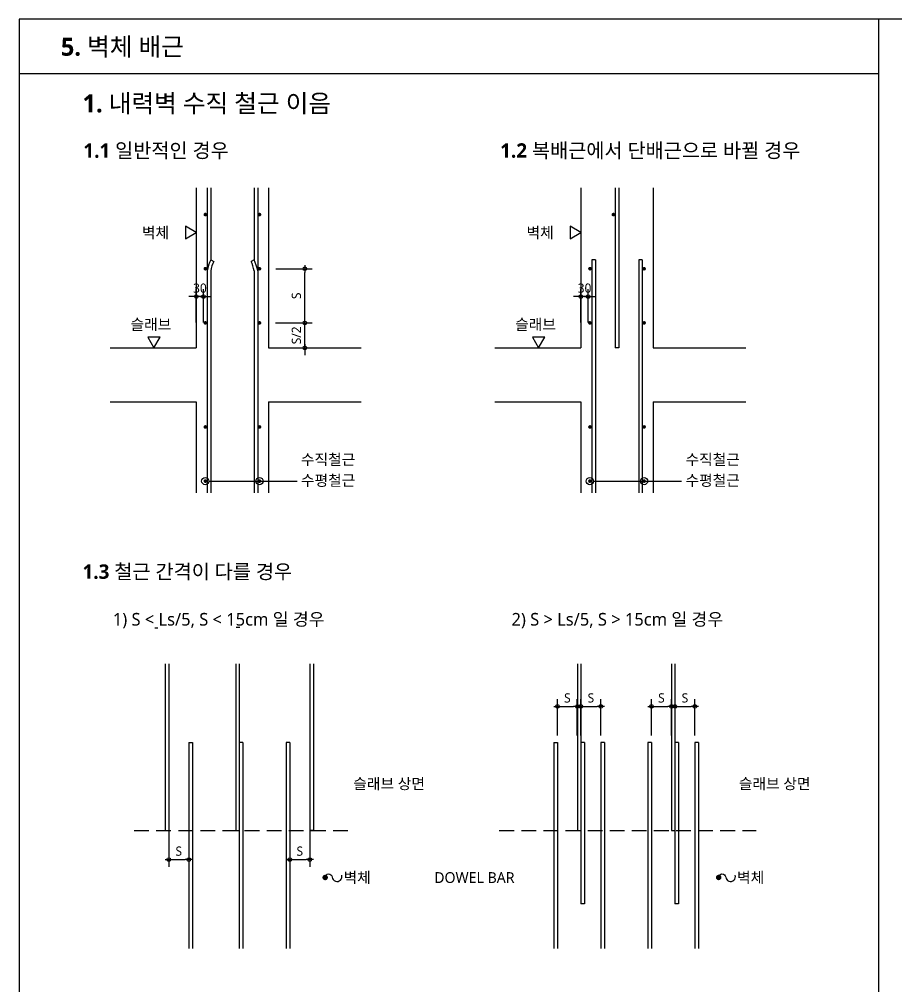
# Model space of a CAD drawing. Header units: millimetres. Extents: x 4573 to 501064, y -176100 to -4304.
# Drawn here: x 256950 to 280742, y -91638 to -65400 of the extents above; entities that cross this region are included whole.
import ezdxf

# ---------------------------------------------------------------- set-up
doc = ezdxf.new("R2010")
doc.units = ezdxf.units.MM
doc.header["$LTSCALE"] = 800
doc.linetypes.add('HIDDENX2', pattern=[0.75, 0.5, -0.25])
doc.layers.get('Defpoints').update_dxf_attribs({"color": 147})
for name, color, linetype in [('BAR', 40, 'Continuous'), ('BAR-S', 4, 'Continuous'), ('DIM', 7, 'Continuous'), ('ELE4', 4, 'Continuous'), ('HID', 7, 'HIDDENX2'), ('LARGE', 2, 'Continuous'), ('MIDDLE', 6, 'Continuous'), ('RXLEADER', 7, 'Continuous'), ('TEXT', 3, 'Continuous'), ('W1', 2, 'Continuous')]:
    doc.layers.add(name, color=color, linetype=linetype)
doc.styles.get("Standard").update_dxf_attribs({"font": 'malgun.ttf'})
doc.styles.add('XR-SHEET-맑은고딕', font='malgun.ttf')
doc.styles.add('맑은고딕B', font='malgunbd.ttf')
doc.dimstyles.new('DIM1', dxfattribs={"dimscale": 10, "dimtxt": 3, "dimasz": 1, "dimexe": 2, "dimexo": 3, "dimgap": 1, "dimtad": 1, "dimdec": 0, "dimzin": 0, "dimdsep": 46, "dimtxsty": 'XR-SHEET-맑은고딕', "dimblk1": 'DIMDOT', "dimblk2": 'DIMDOT', "dimsah": 1, "dimcen": -1, "dimdle": 1.5, "dimclrt": 3, "dimadec": 0, "dimazin": 0, "dimtfac": 1, "dimtdec": 0, "dimtix": 1, "dimtmove": 2, "dimatfit": 3, "dimldrblk": 'DIMDOT', "dimfxl": 1, "dimtvp": 1, "dimtolj": 1, "dimtzin": 0, "dimarcsym": 0})

# ---------------------------------------------------------------- blocks, each defined once
blk = doc.blocks.new('DIMDOT')
at = {"layer": 'DIM'}
blk.add_line((1, 0), (-1, 0), dxfattribs=at)
blk.add_circle((0, 0), 0.5, dxfattribs=at)
blk = doc.blocks.new('*D312')
at = {"layer": 'Defpoints', "color": 0, "transparency": 16777216}
for p in [(263601, -73642), (264702, -73642), (263612, -74320)]:
    blk.add_point(p, dxfattribs=at)
at = {"layer": 'DIM', "color": 0, "lineweight": -2, "transparency": 16777216}
for p, q in [((264702, -73542), (264702, -73442)), ((263901, -73642), (264902, -73642)), ((264702, -74320), (264702, -73642)), ((263912, -74320), (264902, -74320)), ((264702, -74420), (264702, -74520))]:
    blk.add_line(p, q, dxfattribs=at)
at = {"layer": 'DIM', "color": 0, "lineweight": -2, "transparency": 16777216, "xscale": 100, "yscale": 100, "zscale": 100}
for p, rotation in [((264702, -73642), 270), ((264702, -74320), 90)]:
    blk.add_blockref('DIMDOT', p, dxfattribs=dict(at, rotation=rotation))
at = {"layer": 'DIM', "color": 4, "transparency": 16777216, "insert": (264472, -73981), "char_height": 250, "attachment_point": 5, "rotation": 90}
blk.add_mtext('\\A1;S/2', dxfattribs=at)
blk = doc.blocks.new('*D279')
at = {"layer": 'Defpoints', "color": 0, "transparency": 16777216}
for p in [(274653, -84055), (274111, -85144), (274653, -85144)]:
    blk.add_point(p, dxfattribs=at)
at = {"layer": 'DIM', "color": 0, "lineweight": -2, "transparency": 16777216}
for p, q in [((274111, -84844), (274111, -83855)), ((274653, -84844), (274653, -83855)), ((274211, -84055), (274553, -84055))]:
    blk.add_line(p, q, dxfattribs=at)
at = {"layer": 'DIM', "color": 0, "lineweight": -2, "transparency": 16777216, "xscale": 100, "yscale": 100, "zscale": 100, "rotation": 180}
blk.add_blockref('DIMDOT', (274111, -84055), dxfattribs=at)
at = {"layer": 'DIM', "color": 0, "lineweight": -2, "transparency": 16777216, "xscale": 100, "yscale": 100, "zscale": 100}
blk.add_blockref('DIMDOT', (274653, -84055), dxfattribs=at)
at = {"layer": 'DIM', "color": 4, "transparency": 16777216, "insert": (274382, -83826), "char_height": 250, "attachment_point": 5}
blk.add_mtext('\\A1;S', dxfattribs=at)
blk = doc.blocks.new('*D280')
at = {"layer": 'Defpoints', "color": 0, "transparency": 16777216}
for p in [(275292, -84055), (274751, -85144), (275292, -85144)]:
    blk.add_point(p, dxfattribs=at)
at = {"layer": 'DIM', "color": 0, "lineweight": -2, "transparency": 16777216}
for p, q in [((274751, -84844), (274751, -83855)), ((275292, -84844), (275292, -83855)), ((274851, -84055), (275192, -84055))]:
    blk.add_line(p, q, dxfattribs=at)
at = {"layer": 'DIM', "color": 0, "lineweight": -2, "transparency": 16777216, "xscale": 100, "yscale": 100, "zscale": 100, "rotation": 180}
blk.add_blockref('DIMDOT', (274751, -84055), dxfattribs=at)
at = {"layer": 'DIM', "color": 0, "lineweight": -2, "transparency": 16777216, "xscale": 100, "yscale": 100, "zscale": 100}
blk.add_blockref('DIMDOT', (275292, -84055), dxfattribs=at)
at = {"layer": 'DIM', "color": 4, "transparency": 16777216, "insert": (275021, -83826), "char_height": 250, "attachment_point": 5}
blk.add_mtext('\\A1;S', dxfattribs=at)
blk = doc.blocks.new('*D281')
at = {"layer": 'Defpoints', "color": 0, "transparency": 16777216}
for p in [(272739, -84055), (272197, -85144), (272739, -85144)]:
    blk.add_point(p, dxfattribs=at)
at = {"layer": 'DIM', "color": 0, "lineweight": -2, "transparency": 16777216}
for p, q in [((272197, -84844), (272197, -83855)), ((272739, -84844), (272739, -83855)), ((272297, -84055), (272639, -84055))]:
    blk.add_line(p, q, dxfattribs=at)
at = {"layer": 'DIM', "color": 0, "lineweight": -2, "transparency": 16777216, "xscale": 100, "yscale": 100, "zscale": 100, "rotation": 180}
blk.add_blockref('DIMDOT', (272197, -84055), dxfattribs=at)
at = {"layer": 'DIM', "color": 0, "lineweight": -2, "transparency": 16777216, "xscale": 100, "yscale": 100, "zscale": 100}
blk.add_blockref('DIMDOT', (272739, -84055), dxfattribs=at)
at = {"layer": 'DIM', "color": 4, "transparency": 16777216, "insert": (272468, -83826), "char_height": 250, "attachment_point": 5}
blk.add_mtext('\\A1;S', dxfattribs=at)
blk = doc.blocks.new('*D282')
at = {"layer": 'Defpoints', "color": 0, "transparency": 16777216}
for p in [(272099, -84055), (271558, -85144), (272099, -85144)]:
    blk.add_point(p, dxfattribs=at)
at = {"layer": 'DIM', "color": 0, "lineweight": -2, "transparency": 16777216}
for p, q in [((271558, -84844), (271558, -83855)), ((272099, -84844), (272099, -83855)), ((271658, -84055), (271999, -84055))]:
    blk.add_line(p, q, dxfattribs=at)
at = {"layer": 'DIM', "color": 0, "lineweight": -2, "transparency": 16777216, "xscale": 100, "yscale": 100, "zscale": 100, "rotation": 180}
blk.add_blockref('DIMDOT', (271558, -84055), dxfattribs=at)
at = {"layer": 'DIM', "color": 0, "lineweight": -2, "transparency": 16777216, "xscale": 100, "yscale": 100, "zscale": 100}
blk.add_blockref('DIMDOT', (272099, -84055), dxfattribs=at)
at = {"layer": 'DIM', "color": 4, "transparency": 16777216, "insert": (271829, -83826), "char_height": 250, "attachment_point": 5}
blk.add_mtext('\\A1;S', dxfattribs=at)
blk = doc.blocks.new('*D283')
at = {"layer": 'Defpoints', "color": 0, "transparency": 16777216}
for p in [(261008, -87127), (261549, -87127), (261549, -88216)]:
    blk.add_point(p, dxfattribs=at)
at = {"layer": 'DIM', "color": 0, "lineweight": -2, "transparency": 16777216}
for p, q in [((261008, -87427), (261008, -88416)), ((261549, -87427), (261549, -88416)), ((261108, -88216), (261449, -88216))]:
    blk.add_line(p, q, dxfattribs=at)
at = {"layer": 'DIM', "color": 0, "lineweight": -2, "transparency": 16777216, "xscale": 100, "yscale": 100, "zscale": 100, "rotation": 180}
blk.add_blockref('DIMDOT', (261008, -88216), dxfattribs=at)
at = {"layer": 'DIM', "color": 0, "lineweight": -2, "transparency": 16777216, "xscale": 100, "yscale": 100, "zscale": 100}
blk.add_blockref('DIMDOT', (261549, -88216), dxfattribs=at)
at = {"layer": 'DIM', "color": 4, "transparency": 16777216, "insert": (261279, -87987), "char_height": 250, "attachment_point": 5}
blk.add_mtext('\\A1;S', dxfattribs=at)
blk = doc.blocks.new('*D284')
at = {"layer": 'Defpoints', "color": 0, "transparency": 16777216}
for p in [(264295, -87127), (264836, -87127), (264836, -88216)]:
    blk.add_point(p, dxfattribs=at)
at = {"layer": 'DIM', "color": 0, "lineweight": -2, "transparency": 16777216}
for p, q in [((264295, -87427), (264295, -88416)), ((264836, -87427), (264836, -88416)), ((264395, -88216), (264736, -88216))]:
    blk.add_line(p, q, dxfattribs=at)
at = {"layer": 'DIM', "color": 0, "lineweight": -2, "transparency": 16777216, "xscale": 100, "yscale": 100, "zscale": 100, "rotation": 180}
blk.add_blockref('DIMDOT', (264295, -88216), dxfattribs=at)
at = {"layer": 'DIM', "color": 0, "lineweight": -2, "transparency": 16777216, "xscale": 100, "yscale": 100, "zscale": 100}
blk.add_blockref('DIMDOT', (264836, -88216), dxfattribs=at)
at = {"layer": 'DIM', "color": 4, "transparency": 16777216, "insert": (264565, -87987), "char_height": 250, "attachment_point": 5}
blk.add_mtext('\\A1;S', dxfattribs=at)
blk = doc.blocks.new('*D315')
at = {"layer": 'Defpoints', "color": 0, "transparency": 16777216}
for p in [(261755, -72928), (261755, -73936), (261951, -73936)]:
    blk.add_point(p, dxfattribs=at)
at = {"layer": 'DIM', "color": 0, "lineweight": -2, "transparency": 16777216}
for p, q in [((261655, -72928), (261555, -72928)), ((261755, -73636), (261755, -72728)), ((261951, -72928), (261755, -72928)), ((261951, -73636), (261951, -72728)), ((262051, -72928), (262151, -72928))]:
    blk.add_line(p, q, dxfattribs=at)
at = {"layer": 'DIM', "color": 0, "lineweight": -2, "transparency": 16777216, "xscale": 100, "yscale": 100, "zscale": 100}
blk.add_blockref('DIMDOT', (261755, -72928), dxfattribs=at)
at = {"layer": 'DIM', "color": 0, "lineweight": -2, "transparency": 16777216, "xscale": 100, "yscale": 100, "zscale": 100, "rotation": 180}
blk.add_blockref('DIMDOT', (261951, -72928), dxfattribs=at)
at = {"layer": 'DIM', "color": 4, "transparency": 16777216, "insert": (261853, -72700), "char_height": 250, "attachment_point": 5}
blk.add_mtext('\\A1;30', dxfattribs=at)
blk = doc.blocks.new('*D316')
at = {"layer": 'Defpoints', "color": 0, "transparency": 16777216}
for p in [(263610, -72172), (264702, -72172), (263606, -73642)]:
    blk.add_point(p, dxfattribs=at)
at = {"layer": 'DIM', "color": 0, "lineweight": -2, "transparency": 16777216}
for p, q in [((263910, -72172), (264902, -72172)), ((264702, -73542), (264702, -72272)), ((263906, -73642), (264902, -73642))]:
    blk.add_line(p, q, dxfattribs=at)
at = {"layer": 'DIM', "color": 0, "lineweight": -2, "transparency": 16777216, "xscale": 100, "yscale": 100, "zscale": 100}
for p, rotation in [((264702, -72172), 90), ((264702, -73642), 270)]:
    blk.add_blockref('DIMDOT', p, dxfattribs=dict(at, rotation=rotation))
at = {"layer": 'DIM', "color": 4, "transparency": 16777216, "insert": (264472, -72907), "char_height": 250, "attachment_point": 5, "rotation": 90}
blk.add_mtext('\\A1;S', dxfattribs=at)
blk = doc.blocks.new('*D317')
at = {"layer": 'Defpoints', "color": 0, "transparency": 16777216}
for p in [(272197, -72928), (272197, -73936), (272393, -73936)]:
    blk.add_point(p, dxfattribs=at)
at = {"layer": 'DIM', "color": 0, "lineweight": -2, "transparency": 16777216}
for p, q in [((272097, -72928), (271997, -72928)), ((272197, -73636), (272197, -72728)), ((272393, -72928), (272197, -72928)), ((272393, -73636), (272393, -72728)), ((272493, -72928), (272593, -72928))]:
    blk.add_line(p, q, dxfattribs=at)
at = {"layer": 'DIM', "color": 0, "lineweight": -2, "transparency": 16777216, "xscale": 100, "yscale": 100, "zscale": 100}
blk.add_blockref('DIMDOT', (272197, -72928), dxfattribs=at)
at = {"layer": 'DIM', "color": 0, "lineweight": -2, "transparency": 16777216, "xscale": 100, "yscale": 100, "zscale": 100, "rotation": 180}
blk.add_blockref('DIMDOT', (272393, -72928), dxfattribs=at)
at = {"layer": 'DIM', "color": 4, "transparency": 16777216, "insert": (272295, -72700), "char_height": 250, "attachment_point": 5}
blk.add_mtext('\\A1;30', dxfattribs=at)

msp = doc.modelspace()

# ---------------------------------------------------------------- linework, layer by layer
for points in [[(261460.8, -71017.9), (261460.8, -71357.5), (261754.9, -71187.7)], [(271902.6, -71017.9), (271902.6, -71357.5), (272196.7, -71187.7)], [(260776, -74025.6), (260436.4, -74025.6), (260606.2, -74319.7)], [(271217.8, -74025.6), (270878.2, -74025.6), (271048, -74319.7)]]:
    msp.add_lwpolyline(points, close=True)
at = {"layer": 'BAR'}
for p, q in [((262049.1, -69975.9), (262049.1, -78252.4)), ((262147.1, -69975.9), (262147.1, -71934.3)), ((263323.6, -69975.9), (263323.6, -71934.3)), ((263421.6, -69975.9), (263421.6, -78252.4)), ((273128.1, -69975.9), (273128.1, -74319.7)), ((273226.1, -69975.9), (273226.1, -74319.7)), ((262147.1, -71934.3), (262226.7, -71971.6)), ((263323.6, -71934.3), (263244, -71971.6)), ((272490.8, -71934.3), (272490.8, -78252.4)), ((272588.9, -71934.3), (272490.8, -71934.3)), ((272588.9, -71934.3), (272588.9, -78252.4)), ((273765.4, -71934.3), (273765.4, -78252.4)), ((273863.4, -71934.3), (273765.4, -71934.3)), ((273863.4, -71934.3), (273863.4, -78252.4)), ((262147.1, -72228.5), (262147.1, -78252.4)), ((263323.6, -72228.5), (263323.6, -78252.4)), ((273226.1, -74319.7), (273128.1, -74319.7)), ((260910.1, -82896.2), (260910.1, -87421.3)), ((261008.2, -82896.2), (261008.2, -87421.3)), ((262823.9, -82896.2), (262823.9, -87421.3)), ((262922, -82896.2), (262922, -90627.5)), ((264835.8, -82896.2), (264835.8, -87421.3)), ((264933.8, -82896.2), (264933.8, -87421.3)), ((272099.4, -82896.2), (272099.4, -87421.3)), ((272197.5, -82896.2), (272197.5, -89412.6)), ((274652.5, -82896.2), (274652.5, -87421.3)), ((274750.6, -82896.2), (274750.6, -89412.6)), ((261549.4, -85035.9), (261549.4, -90627.5)), ((261549.4, -85035.9), (261647.5, -85035.9)), ((261647.5, -85035.9), (261647.5, -90627.5)), ((263020, -85035.9), (262922, -85035.9)), ((263020, -85035.9), (263020, -90627.5)), ((264196.5, -85035.9), (264196.5, -90627.5)), ((264294.5, -85035.9), (264196.5, -85035.9)), ((264294.5, -85035.9), (264294.5, -90627.5)), ((271462.2, -85035.9), (271462.2, -90627.5)), ((271462.2, -85035.9), (271560.2, -85035.9)), ((271560.2, -85035.9), (271560.2, -90627.5)), ((272295.5, -85035.9), (272197.5, -85035.9)), ((272295.5, -85035.9), (272295.5, -89412.6)), ((272738.7, -85035.9), (272738.7, -90627.5)), ((272836.8, -85035.9), (272738.7, -85035.9)), ((272836.8, -85035.9), (272836.8, -90627.5)), ((274015.3, -85035.9), (274015.3, -90627.5)), ((274113.3, -85035.9), (274015.3, -85035.9)), ((274113.3, -85035.9), (274113.3, -90627.5)), ((274848.6, -85035.9), (274750.6, -85035.9)), ((274848.6, -85035.9), (274848.6, -89412.6)), ((275291.9, -85035.9), (275291.9, -90627.5)), ((275389.9, -85035.9), (275291.9, -85035.9)), ((275389.9, -85035.9), (275389.9, -90627.5)), ((260910.1, -87421.3), (261008.2, -87421.3)), ((262823.9, -87421.3), (262922, -87421.3)), ((264933.8, -87421.3), (264835.8, -87421.3)), ((272099.4, -87421.3), (272197.5, -87421.3)), ((274652.5, -87421.3), (274750.6, -87421.3)), ((272295.5, -89412.6), (272197.5, -89412.6)), ((274848.6, -89412.6), (274750.6, -89412.6))]:
    msp.add_line(p, q, dxfattribs=at)
for centre, start, end in [((263017.8, -72388), 152.48113, 170.64897), ((263115.9, -72388), 154.90803, 170.64897), ((262354.8, -72388), 9.35103, 25.09197), ((262452.8, -72388), 9.35103, 27.51887)]:
    msp.add_arc(centre, 981.8, start, end, dxfattribs=at)
at = {"layer": 'BAR-S', "const_width": 49}
for points in [[(262024.5, -70701.1, -1), (261975.5, -70701.1, -1)], [(263446.1, -70701.1, 1), (263495.1, -70701.1, 1)], [(273101.5, -70701.1, -1), (273052.5, -70701.1, -1)], [(262024.5, -72171.6, -1), (261975.5, -72171.6, -1)], [(263446.1, -72171.6, 1), (263495.1, -72171.6, 1)], [(272466.3, -72171.6, -1), (272417.3, -72171.6, -1)], [(273887.9, -72171.6, 1), (273936.9, -72171.6, 1)], [(262024.5, -73642.2, -1), (261975.5, -73642.2, -1)], [(263446.1, -73642.2, 1), (263495.1, -73642.2, 1)], [(272466.3, -73642.2, -1), (272417.3, -73642.2, -1)], [(273887.9, -73642.2, 1), (273936.9, -73642.2, 1)], [(262024.5, -76467.8, 1), (261975.5, -76467.8, 1)], [(263446.1, -76467.8, -1), (263495.1, -76467.8, -1)], [(272466.3, -76467.8, 1), (272417.3, -76467.8, 1)], [(273887.9, -76467.8, -1), (273936.9, -76467.8, -1)], [(262024.5, -77938.4, 1), (261975.5, -77938.4, 1)], [(263446.1, -77938.4, -1), (263495.1, -77938.4, -1)], [(272466.3, -77938.4, 1), (272417.3, -77938.4, 1)], [(273887.9, -77938.4, -1), (273936.9, -77938.4, -1)]]:
    msp.add_lwpolyline(points, format="xyb", close=True, dxfattribs=at)
at = {"layer": 'ELE4', "color": 2}
for p, q in [((280283.3, -116700), (280283.3, -65400)), ((256950, -66870.6), (280283.3, -66870.6))]:
    msp.add_line(p, q, dxfattribs=at)
at = {"layer": 'ELE4'}
msp.add_lwpolyline([(256950, -116700), (325650, -116700), (325650, -65400), (256950, -65400)], close=True, dxfattribs=at)
at = {"layer": 'HID'}
for p, q in [((260067.3, -87421.3), (266021.7, -87421.3)), ((269980, -87421.3), (276956.1, -87421.3))]:
    msp.add_line(p, q, dxfattribs=at)
at = {"layer": 'RXLEADER'}
for p, q in [((262095.8, -77938.4), (264489.5, -77938.4)), ((272537.5, -77938.4), (274931.3, -77938.4))]:
    msp.add_line(p, q, dxfattribs=at)
for points, format in [([(262147.1, -77306.4, 0, 98, 0), (262441.2, -77306.4, 0, 0, 0), (264220.4, -77306.4, 0, 0, 0)], "xyseb"), ([(263421.6, -77306.4, 0, 98, 0), (263715.7, -77306.4, 0, 0, 0), (264489.5, -77306.4, 0, 0, 0)], "xyseb"), ([(272588.9, -77306.4, 0, 98, 0), (272883, -77306.4, 0, 0, 0), (274662.2, -77306.4, 0, 0, 0)], "xyseb"), ([(273863.4, -77306.4, 0, 98, 0), (274157.5, -77306.4, 0, 0, 0), (274931.3, -77306.4, 0, 0, 0)], "xyseb"), ([(265454.3, -87421.3, 0, 98, 0), (265454.3, -87127.2, 0, 0, 0), (265454.3, -86240.6, 0, 0, 0), (265907.5, -86240.6, 0, 0, 0)], "xyseb"), ([(275922, -87421.3, 0, 98, 0), (275922, -87127.2, 0, 0, 0), (275922, -86240.6, 0, 0, 0), (276375.2, -86240.6, 0, 0, 0)], "xyseb"), ([(265253.5, -88700.7, -0.9499925), (265443.9, -88690.9, 1.1078407), (265702.7, -88637.2, 0.169657)], "xyb"), ([(272197.5, -88694.3, 0, 98, 0), (271903.3, -88694.3, 0, 0, 0), (270696.3, -88694.3, 0, 0, 0)], "xyseb"), ([(274750.6, -88694.3, 0, 98, 0), (274456.5, -88694.3, 0, 0, 0), (271780.6, -88694.3, 0, 0, 0)], "xyseb"), ([(275936.4, -88700.7, -0.9499925), (276126.8, -88690.9, 1.1078407), (276385.6, -88637.2, 0.169657)], "xyb")]:
    msp.add_lwpolyline(points, format=format, dxfattribs=at)
at = {"layer": 'RXLEADER', "const_width": 73.5}
for points in [[(265253.5, -88737.5, 1), (265253.5, -88663.9, 1)], [(275936.4, -88737.5, 1), (275936.4, -88663.9, 1)]]:
    msp.add_lwpolyline(points, format="xyb", close=True, dxfattribs=at)
at = {"layer": 'RXLEADER'}
for centre in [(261997.7, -77938.4), (263470.6, -77938.4), (272439.5, -77938.4), (273912.4, -77938.4)]:
    msp.add_circle(centre, 98, dxfattribs=at)
at = {"layer": 'W1'}
for p, q in [((261754.9, -69975.9), (261754.9, -74319.7)), ((263715.7, -69975.9), (263715.7, -74319.7)), ((272196.7, -69975.9), (272196.7, -74319.7)), ((274157.5, -69975.9), (274157.5, -74319.7)), ((259419.6, -74319.7), (261754.9, -74319.7)), ((263715.7, -74319.7), (266234.2, -74319.7)), ((269861.4, -74319.7), (272196.7, -74319.7)), ((274157.5, -74319.7), (276676, -74319.7)), ((259419.6, -75790.3), (261754.9, -75790.3)), ((261754.9, -75790.3), (261754.9, -78252.4)), ((263715.7, -75790.3), (266234.2, -75790.3)), ((263715.7, -75790.3), (263715.7, -78252.4)), ((269861.4, -75790.3), (272196.7, -75790.3)), ((272196.7, -75790.3), (272196.7, -78252.4)), ((274157.5, -75790.3), (276676, -75790.3)), ((274157.5, -75790.3), (274157.5, -78252.4))]:
    msp.add_line(p, q, dxfattribs=at)

# ---------------------------------------------------------------- texts
at = {"layer": 'LARGE', "style": '맑은고딕B'}
msp.add_text('5. 벽체 배근', height=490.2, dxfattribs=at).set_placement((258077.5, -66388.9))
at = {"layer": 'MIDDLE', "style": '맑은고딕B'}
msp.add_text('1. 내력벽 수직 철근 이음', height=490.196, dxfattribs=at).set_placement((258665.8, -67927))
at = {"layer": 'TEXT', "style": '맑은고딕B'}
for s, p in [('1.1 일반적인 경우', (258687.7, -69157.9)), ('1.2 복배근에서 단배근으로 바뀔 경우', (270004.6, -69157.9)), ('1.3 철근 간격이 다를 경우', (258665.8, -80591.5))]:
    msp.add_text(s, height=392.157, dxfattribs=at).set_placement(p)
at = {"layer": 'TEXT', "linetype": 'Continuous', "style": 'XR-SHEET-맑은고딕'}
for s, height, p in [('벽체', 294.12, (260277.5, -71338.6)), ('벽체', 294.12, (270719.3, -71338.6)), ('슬래브', 294.12, (259969.2, -73830.9)), ('슬래브', 294.12, (270411, -73830.9)), ('수직철근', 294.12, (264594, -77500.1)), ('수직철근', 294.12, (275035.7, -77500.1)), ('수평철근', 294.12, (264593.9, -78066.4)), ('수평철근', 294.12, (275035.7, -78066.4)), ('1) S < Ls/5, S < 15cm 일 경우', 343.137, (259489.3, -81861.1)), ('2) S > Ls/5, S > 15cm 일 경우', 343.137, (270312.5, -81861.1)), ('-', 294.1, (260610.2, -82035)), ('-', 343.1, (262819, -82035)), ('슬래브 상면', 294.12, (266016.7, -86301.2)), ('슬래브 상면', 294.12, (276484.5, -86301.2)), ('벽체', 294.12, (265752.5, -88850.4)), ('DOWEL BAR', 294.12, (268213.8, -88850.4)), ('벽체', 294.12, (276435.4, -88850.4))]:
    msp.add_text(s, height=height, dxfattribs=at).set_placement(p)

# ---------------------------------------------------------------- dimensions: what is measured, and where the dimension line sits
at = {"layer": 'DIM'}
for base, p1, p2, angle, text, picture, middle in [((264701.6, -72171.6), (263605.8, -73642.2), (263610.1, -72171.6), 270, 'S', '*D316', (264472.3, -72906.9)), ((264701.6, -73642.2), (263612.5, -74319.7), (263601.5, -73642.2), 270, 'S/2', '*D312', (264472.3, -73981)), ((261549.4, -88216.2), (261008.2, -87127.2), (261549.4, -87127.2), 180, 'S', '*D283', (261278.8, -87987)), ((264835.8, -88216.2), (264294.5, -87127.2), (264835.8, -87127.2), 180, 'S', '*D284', (264565.2, -87987))]:
    dim = msp.add_linear_dim(base=base, p1=p1, p2=p2, angle=angle, text=text, dimstyle='DIM1', override={"dimscale": 100, "dimtxt": 2.5, "dimtxsty": 'Standard', "dimclrt": 4}, dxfattribs=at)
    dim.commit()
    dim.dimension.update_dxf_attribs({"geometry": picture, "text_midpoint": middle})
for base, p1, p2, text, picture, middle in [((261754.9, -72927.9), (261951, -73936.4), (261754.9, -73936.4), '30', '*D315', (261853, -72700.2)), ((272196.7, -72927.9), (272392.8, -73936.4), (272196.7, -73936.4), '30', '*D317', (272294.8, -72700.2)), ((272099.4, -84055.1), (271558.2, -85144.1), (272099.4, -85144.1), 'S', '*D282', (271828.8, -83825.8)), ((272738.7, -84055.1), (272197.5, -85144.1), (272738.7, -85144.1), 'S', '*D281', (272468.1, -83825.8)), ((274652.5, -84055.1), (274111.3, -85144.1), (274652.5, -85144.1), 'S', '*D279', (274381.9, -83825.8)), ((275291.9, -84055.1), (274750.6, -85144.1), (275291.9, -85144.1), 'S', '*D280', (275021.2, -83825.8))]:
    dim = msp.add_linear_dim(base=base, p1=p1, p2=p2, text=text, dimstyle='DIM1', override={"dimscale": 100, "dimtxt": 2.5, "dimtxsty": 'Standard', "dimclrt": 4}, dxfattribs=at)
    dim.commit()
    dim.dimension.update_dxf_attribs({"geometry": picture, "text_midpoint": middle})

doc.saveas('drawing.dxf')
